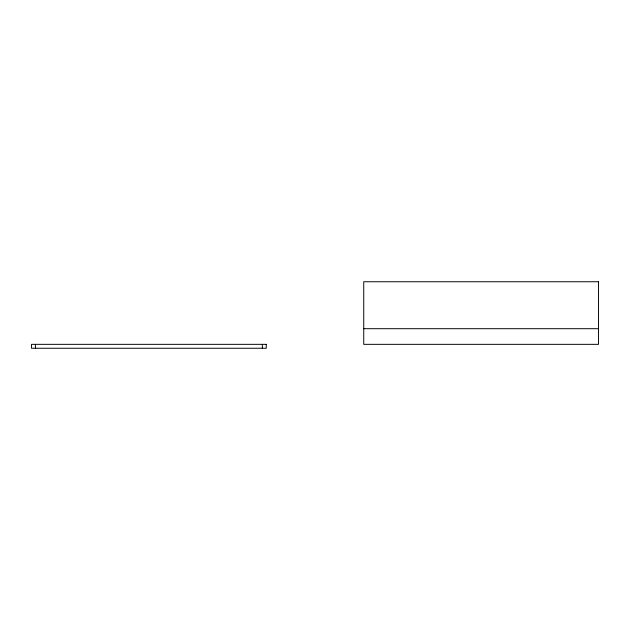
<?xml version="1.0" encoding="UTF-8"?>
<svg xmlns="http://www.w3.org/2000/svg" width="630" height="630" viewBox="0 0 630 630"><rect width="100%" height="100%" fill="white"/><g stroke="black" fill="none" stroke-linecap="round" stroke-linejoin="round"><path stroke-width="0.94" d="M363.738 328.695L598.5 328.695M262.348 344.342L262.348 348.256M35.414 344.342L35.414 348.256M598.5 281.744L363.738 281.744L363.738 344.342L598.5 344.342L598.5 281.744M266.262 344.342L31.5 344.342L31.5 348.256L266.262 348.256L266.262 344.342"/></g></svg>
